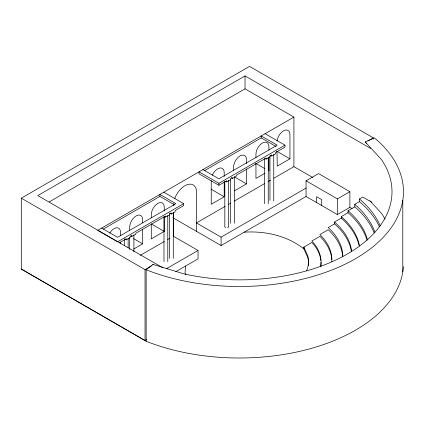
<?xml version="1.0" encoding="UTF-8"?>
<svg xmlns="http://www.w3.org/2000/svg" width="424" height="424" viewBox="0 0 424 424"><rect width="100%" height="100%" fill="white"/><g stroke="black" fill="none" stroke-linecap="round" stroke-linejoin="round"><path stroke-width="0.64" d="M185.521 266.081L185.023 273.024L185.829 274.81M146.153 269.759L153.011 264.406L183.82 273.84A152.688 88.15 0 0 0 347.272 254.045A152.688 88.15 0 0 0 381.552 159.678L365.212 141.892L374.493 137.933A164.173 94.785 0 0 1 355.397 258.735A164.173 94.785 0 0 1 146.153 269.759L146.153 341.262A164.173 94.785 0 0 0 312.976 347.919A164.173 94.785 0 0 0 403.367 266.696M146.746 339.518L145.04 340.504L21.301 269.065L21.301 198.167L249.54 66.393L373.279 137.837L373.279 139.152M370.698 148.48L245.035 75.928L37.789 195.575L162.98 267.857M49.242 201.893L245.035 88.849L293.917 117.072L293.917 166.653L273.846 178.239M21.301 269.065L146.153 341.262M97.721 230.343L293.917 117.072M103.329 229.071L159.901 196.413L174.73 204.972M204.654 170.575L261.221 137.911L276.05 146.471M169.547 213.097L171.217 214.062L175.112 211.815L175.112 210.564L183.661 205.629L183.661 203.663L117.586 241.812L98.288 230.672M225.642 181.239L226.755 181.885L226.755 180.751L218.906 185.283L199.042 173.814L199.042 171.847L218.906 183.316L284.986 145.167L284.986 147.133L275.589 152.555L275.589 153.806L271.694 156.053L270.576 155.412M119.218 242.835L126.283 238.754L126.283 239.777L124.614 238.813M130.767 235.792L131.88 236.433L135.775 234.186L135.775 233.274L165.72 215.991L165.72 217.083L164.607 216.441M231.239 177.783L232.352 178.424L236.248 176.177L236.248 175.271L266.192 157.982L266.192 159.079L265.079 158.433M126.283 239.777L130.179 237.53L130.179 236.507L131.88 235.527L131.88 236.433M165.72 217.083L169.616 214.836L169.616 213.738L171.217 212.816L171.217 214.062M226.755 181.885L230.651 179.633L230.651 178.499L232.352 177.518L232.352 178.424M266.192 159.079L270.088 156.827L270.088 155.73L271.694 154.808L271.694 156.053M133.82 248.957L142.644 243.858L142.644 229.464M164.242 216.993L164.242 231.387L151.283 238.871L151.283 223.819M224.201 181.721L224.201 196.773L211.242 204.257L211.242 180.698M234.387 190.89L246.519 183.889L246.519 168.837M265.048 173.193L255.948 178.446L255.948 163.394M277.047 141.075A9.164 5.289 -60 0 1 283.894 130.629A9.164 5.289 -60 0 1 289.947 134.599L289.947 158.815L277.264 166.139L276.989 151.32M140.307 255.338L164.268 241.505M167.692 239.528L169.976 238.209M225.107 206.377L196.439 222.929L221.084 237.159L306.059 188.097M228.547 204.394L230.842 203.07M234.281 201.082L264.671 183.534M268.111 181.552L270.406 180.227M21.301 198.167L145.04 269.611L151.304 265.996M367.905 140.943L373.279 137.837M306.059 196.487L306.059 180.804L318.562 173.586L349.88 191.669L349.88 207.352L337.382 214.571L306.059 196.487L221.084 245.549L172.997 217.788M166.659 268.583L198.045 250.462L198.045 258.852L175.817 271.683M306.059 180.804L337.382 198.888L349.88 191.669M379.443 226.75A143.667 82.945 0 0 0 359.446 201.644L359.446 198.957L362.774 197.038L371.843 202.269M374.148 232.829A135.728 78.361 0 0 0 354.777 206.833L354.777 204.336L359.446 201.644M367.067 240.323A124.958 72.144 0 0 0 348.019 212.7L348.019 210.733L354.777 206.833M359.086 245.528A114.48 66.096 0 0 0 341.288 218.132L341.288 216.584L348.019 212.7M351.358 251.299A103.991 60.038 0 0 0 334.536 223.883L334.536 222.033L341.288 218.132M334.536 223.883L328.213 227.534A95.241 54.988 0 0 1 342.788 256.456M303.87 247.107L303.828 248.83L303.828 247.128L311.889 242.475A76.659 44.26 0 0 1 320.867 260.474M244.272 232.161C265.201 230.842 287.143 235.665 303.828 248.83M366.347 143.148L365.212 142.496L365.212 141.892M265.117 133.698L284.986 145.167M276.803 151.22L289.947 158.815M293.917 166.653L312.833 177.571M349.88 207.352L352.121 208.645M255.757 163.373L264.905 168.651M234.514 176.956L246.519 183.889M202.937 169.595L218.906 178.817L277.195 145.167L261.221 135.945L261.221 137.911M211.051 189.184L224.201 196.773M163.797 192.194L183.661 203.663M198.045 250.462L173.4 236.232L173.4 212.753M151.665 224.126L164.242 231.387M133.496 238.579L142.644 243.858M101.617 228.096L117.586 237.318L175.87 203.663L159.901 194.446L159.901 196.413M369.871 200.7L381.552 213.415A152.688 88.15 0 0 1 385.087 219.24M303.87 248.809L307.819 257.622A69.192 39.946 0 0 1 308.381 265.535M303.828 247.128L307.819 255.921A69.192 39.946 0 0 1 306.679 270.618M402.8 200.329L402.8 271.826M337.382 198.888L337.382 214.571M321.721 205.529L321.721 199.635L316.611 196.688L316.611 202.582M273.75 154.4L273.75 201.002M269.956 156.371L269.956 200.345M268.906 150.022L268.906 146.752A9.164 5.289 -60 0 0 262.424 143.01A9.164 5.289 -60 0 0 255.948 154.23L255.948 157.505M268.906 157.219L268.906 170.962M268.254 157.426L268.254 203.668M264.459 158.751L264.459 203.668M246.519 163.6L246.519 159.673A9.164 5.289 -60 0 0 240.042 155.931A9.164 5.289 -60 0 0 233.56 167.157L233.56 170.427M245.035 75.928L245.035 88.849M234.382 176.787L234.382 223.247M230.587 179.405L230.587 223.247M228.621 180.348L228.621 226.586M224.826 181.668L224.826 226.586M224.201 176.485L224.201 172.557A9.164 5.289 -60 0 0 219.6 168.052A9.164 5.289 -60 0 0 212.334 175.255M221.084 237.159L221.084 245.549M218.906 183.316L218.906 185.283M196.439 231.319L196.439 190.318A16.52 9.54 -60 0 0 186.958 184.753A16.52 9.54 -60 0 0 174.768 198.395M173.4 203.621L173.4 205.576M173.278 212.408L173.278 258.354M169.483 215.032L169.483 258.354M167.782 215.434L167.782 261.672M164.242 211.104L164.242 207.177A9.164 5.289 -60 0 0 157.765 203.435A9.164 5.289 -60 0 0 151.283 214.655L151.283 217.931M163.987 216.754L163.987 261.672M153.011 264.406L153.011 265.011M145.04 269.611L145.04 340.504M142.644 222.918L142.644 219.648A9.164 5.289 -60 0 0 136.162 215.906A9.164 5.289 -60 0 0 129.686 227.126L129.686 230.402M133.91 234.795L133.91 251.808M129.686 237.599L129.686 249.381M128.149 238.24L128.149 247.515M124.354 239.565L124.354 245.528M120.554 235.67L120.554 232.4A9.164 5.289 -60 0 0 116.748 227.783A9.164 5.289 -60 0 0 109.8 232.983M120.554 242.215L120.554 243.524M359.446 198.957A143.667 82.945 0 0 1 380.249 225.87M354.777 204.336A135.728 78.361 0 0 1 374.832 232.151M348.019 210.733A124.958 72.144 0 0 1 367.407 239.56M341.288 216.584A114.48 66.096 0 0 1 359.488 245.888M334.536 222.033A103.991 60.038 0 0 1 351.629 251.4M331.801 261.65A86.284 49.815 0 0 0 319.908 234.557L328.213 229.766A95.241 54.988 0 0 1 342.709 256.732M331.785 259.589A86.284 49.815 0 0 0 319.908 236.375L311.889 241.002A76.659 44.26 0 0 1 320.634 266.542M321.021 262.35A76.659 44.26 0 0 1 320.83 266.76M228.557 226.867A1.897 1.097 0 0 1 228.366 227.132M228.064 227.359A1.897 1.097 0 0 1 227.672 227.534M225.775 227.534A1.897 1.097 0 0 1 225.383 227.359M225.08 227.132A1.897 1.097 0 0 1 224.89 226.867"/></g></svg>
